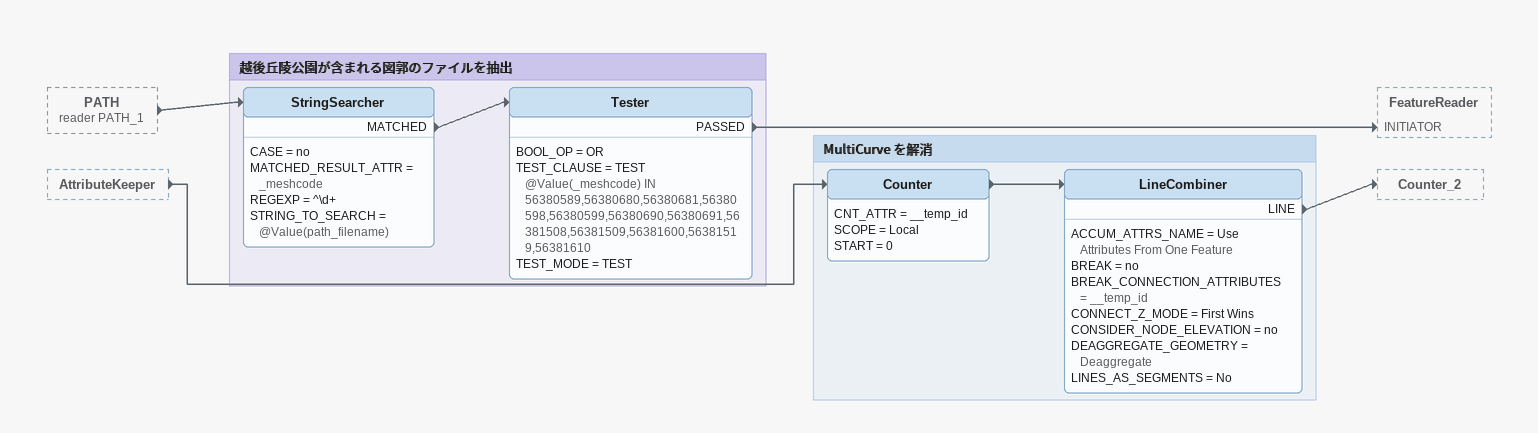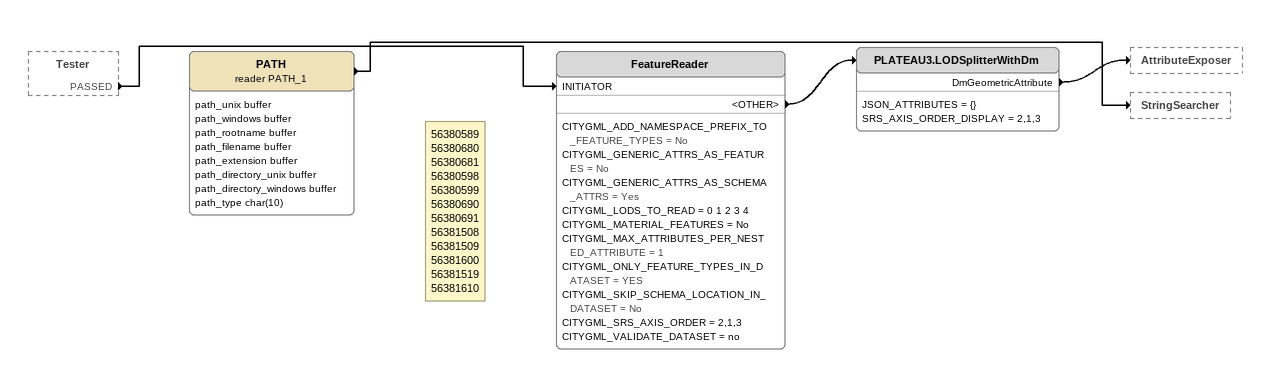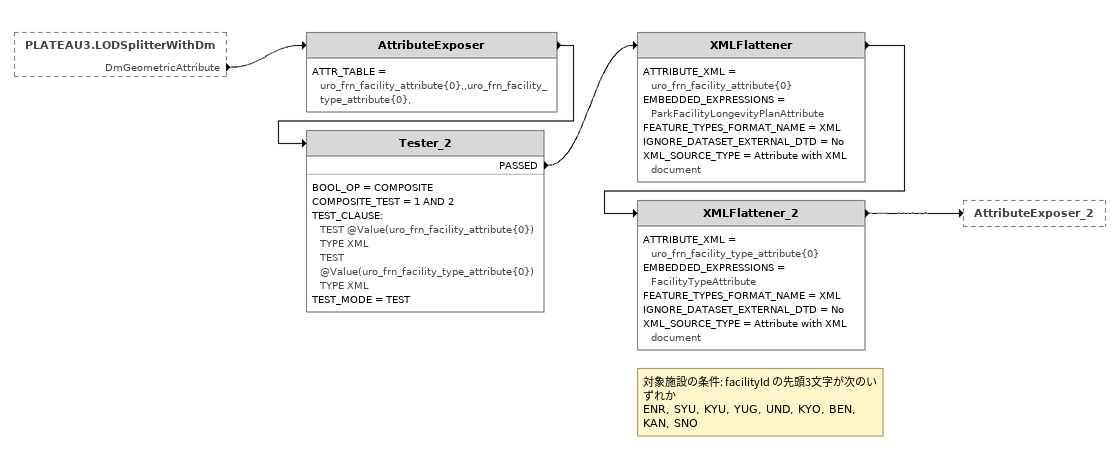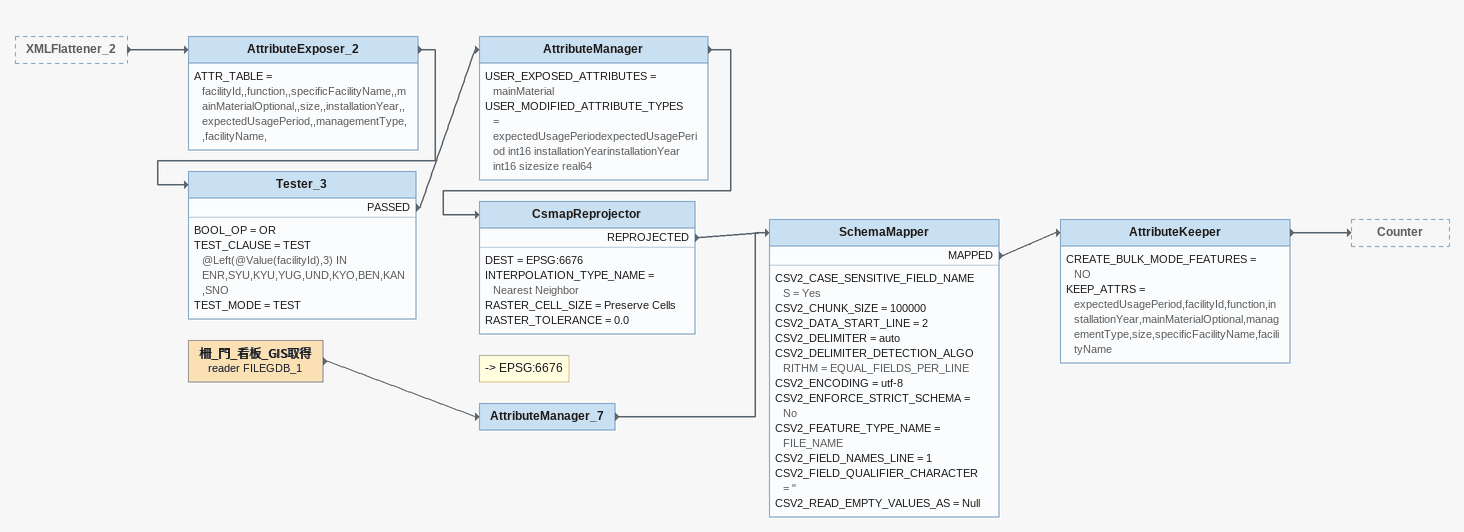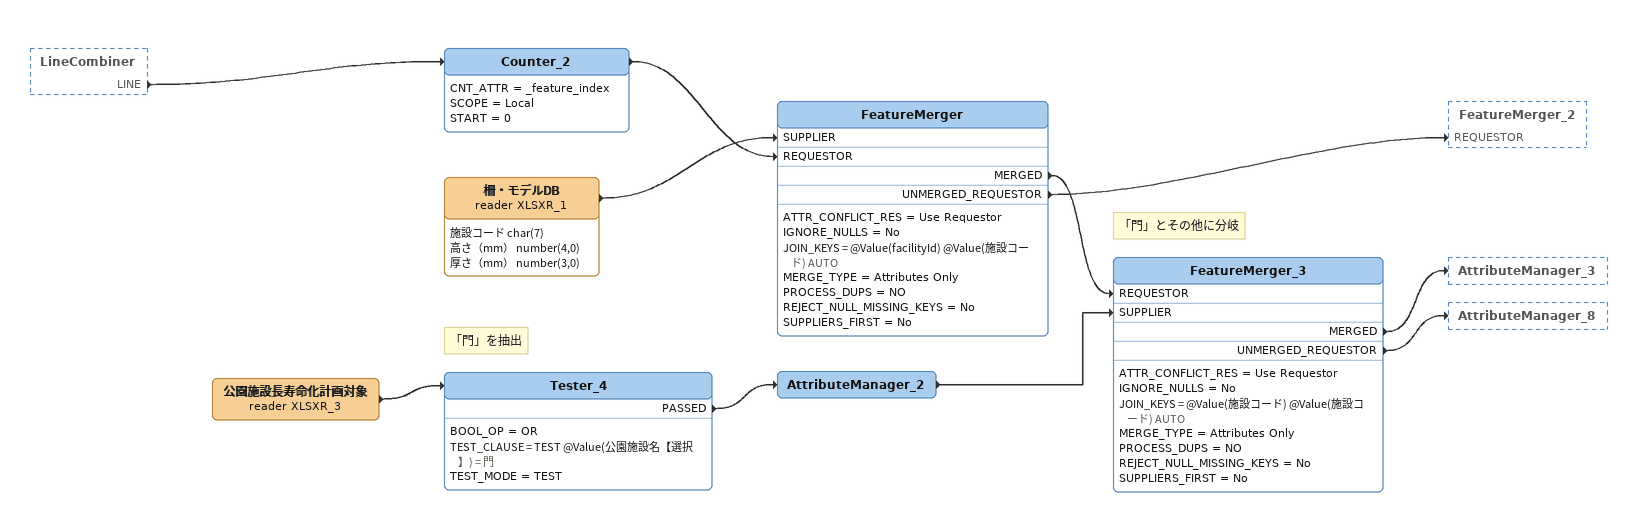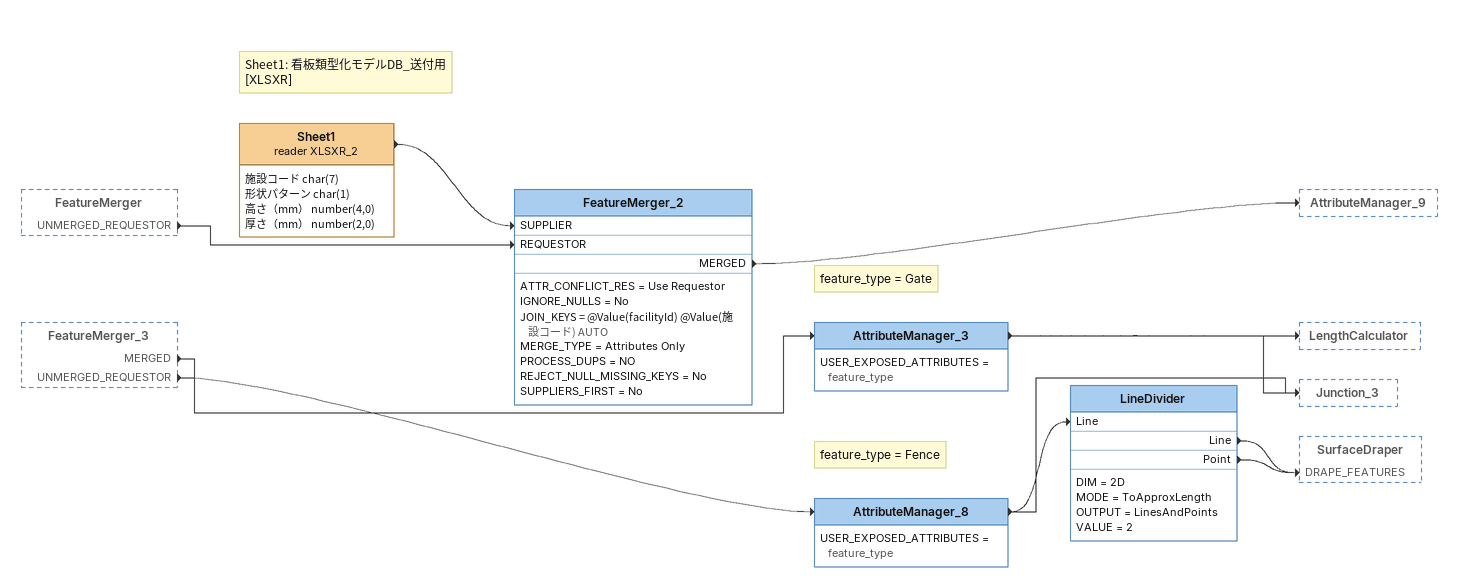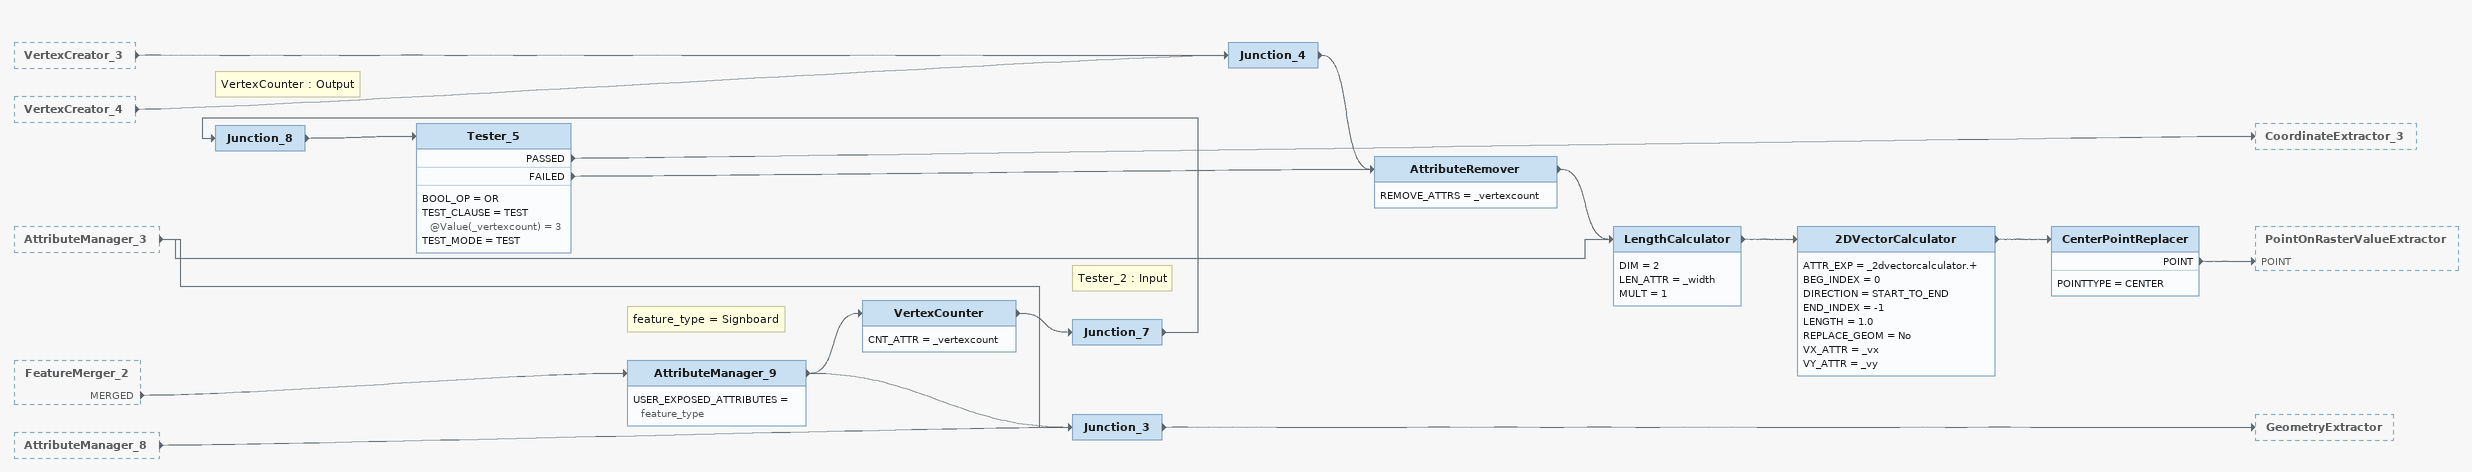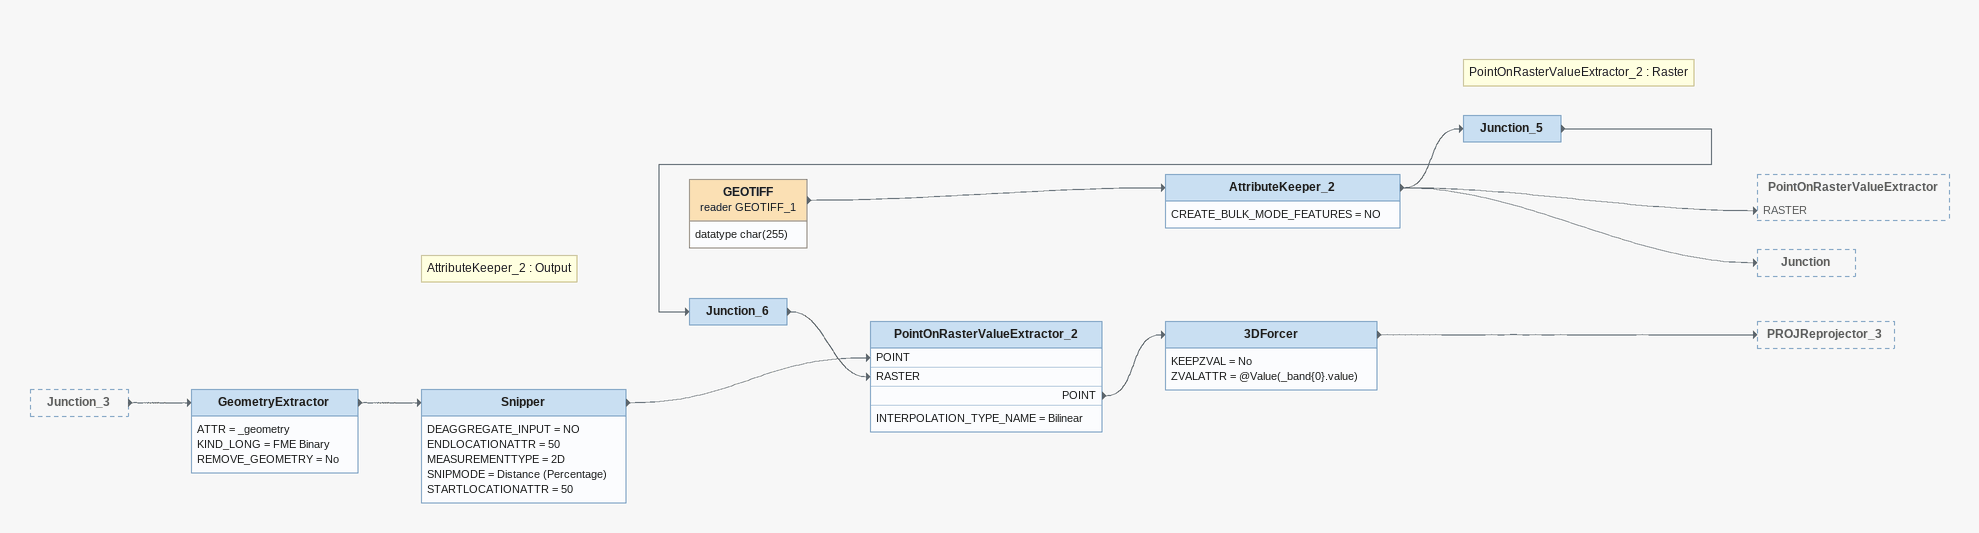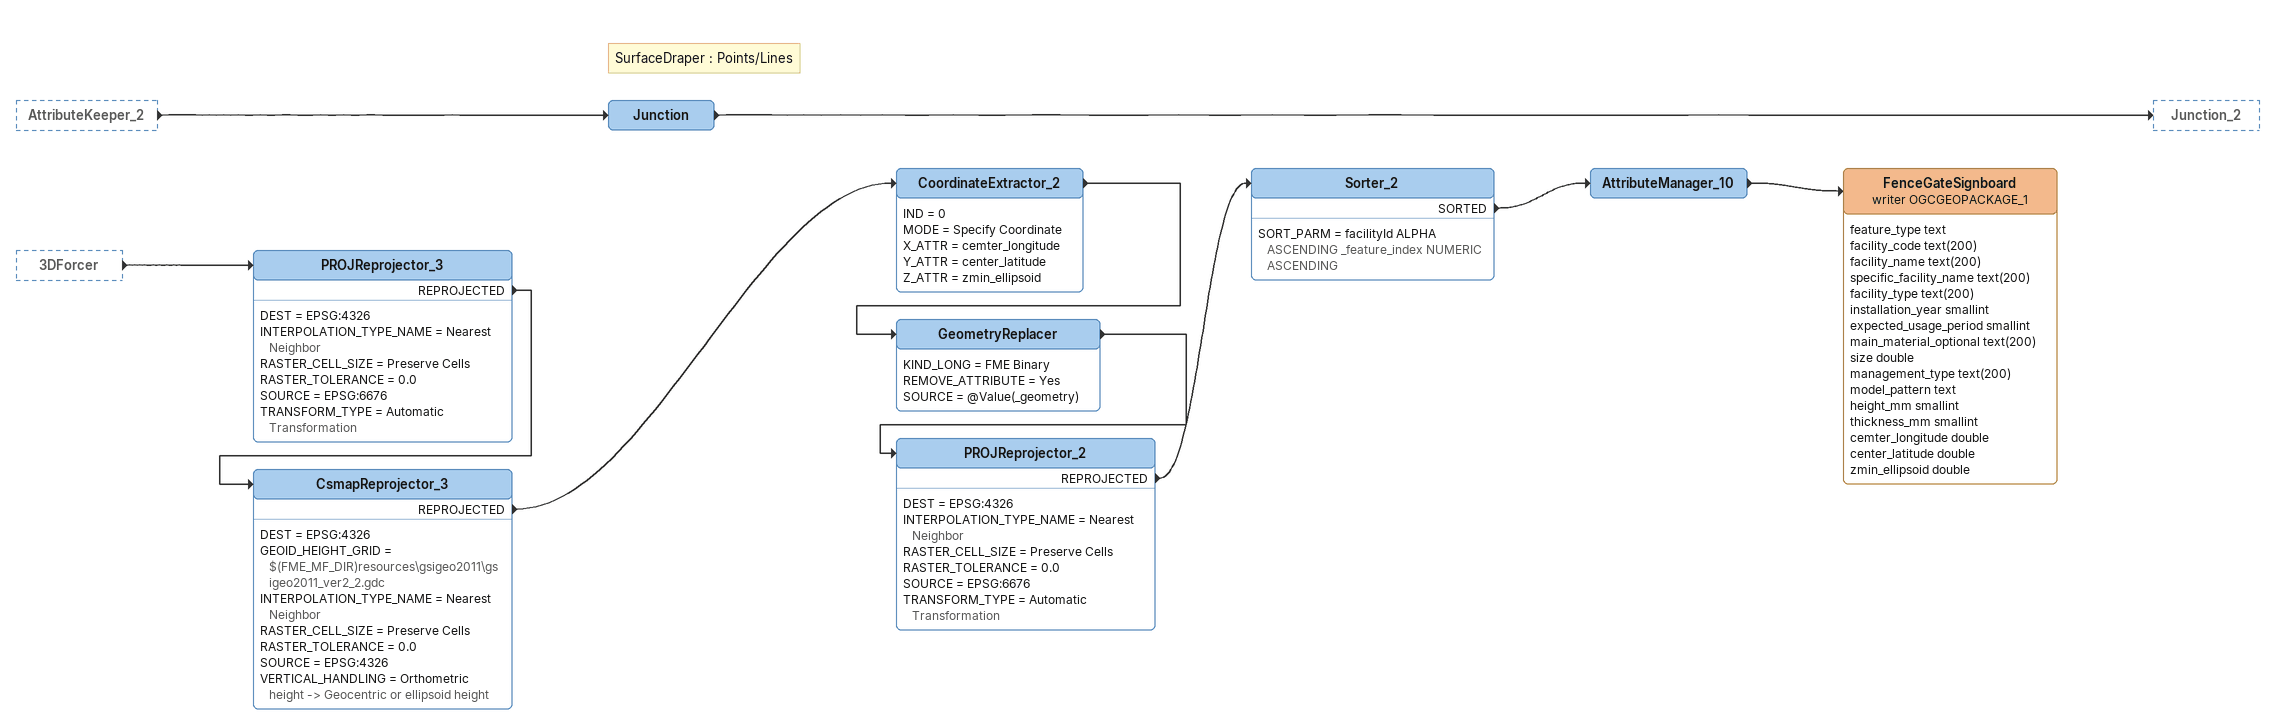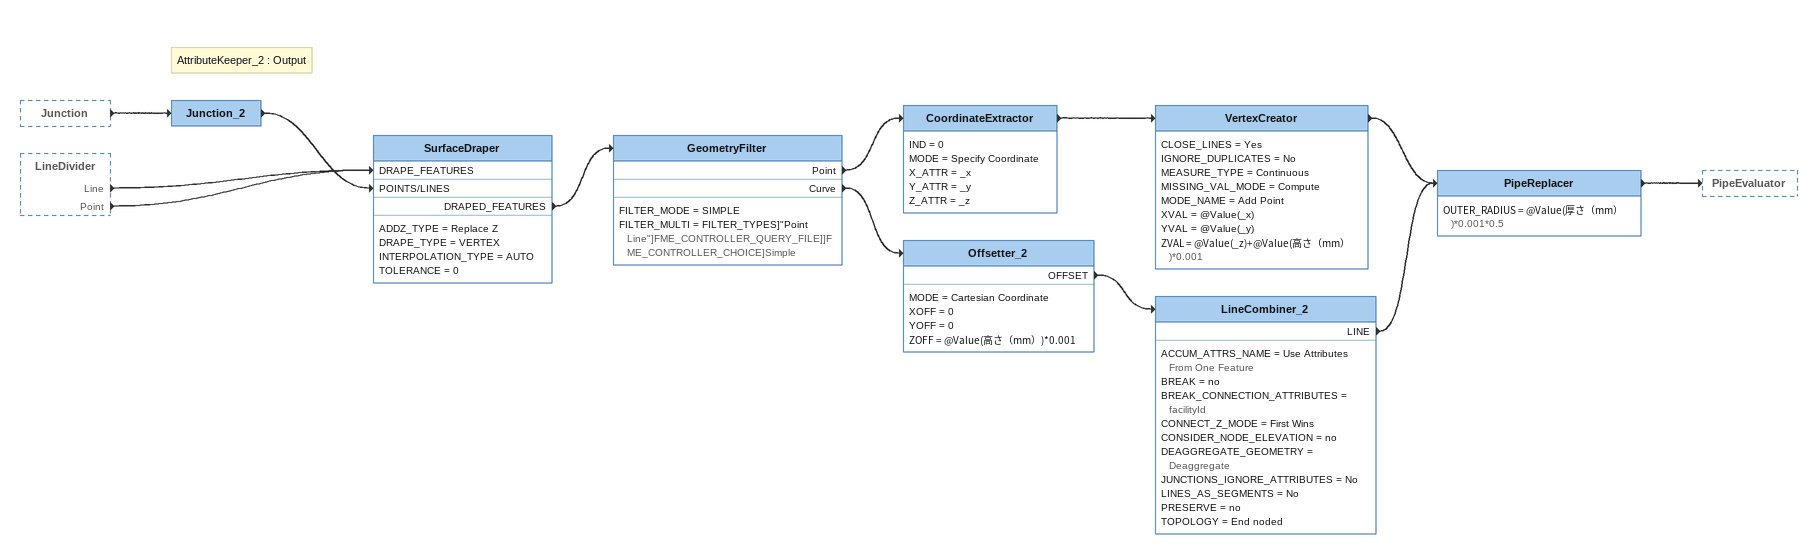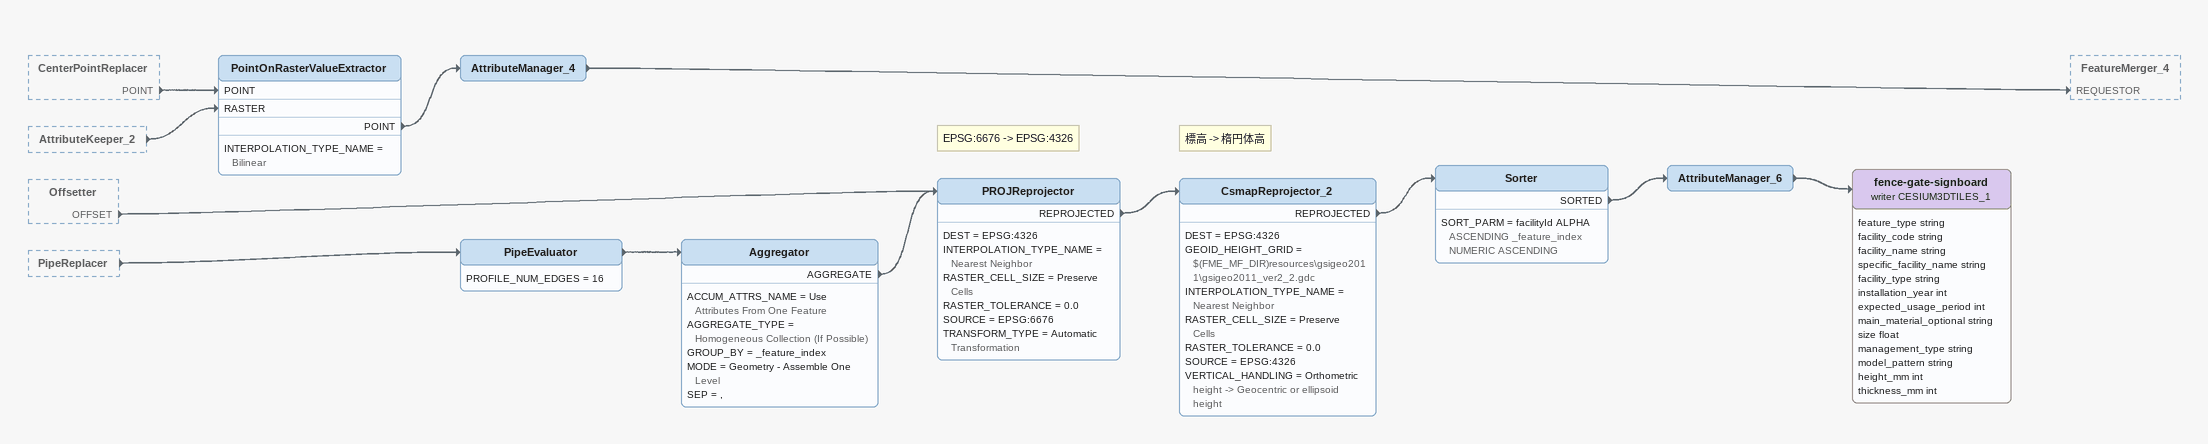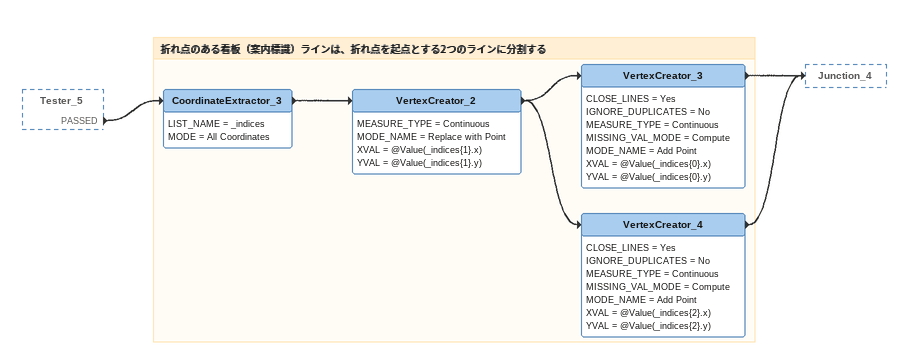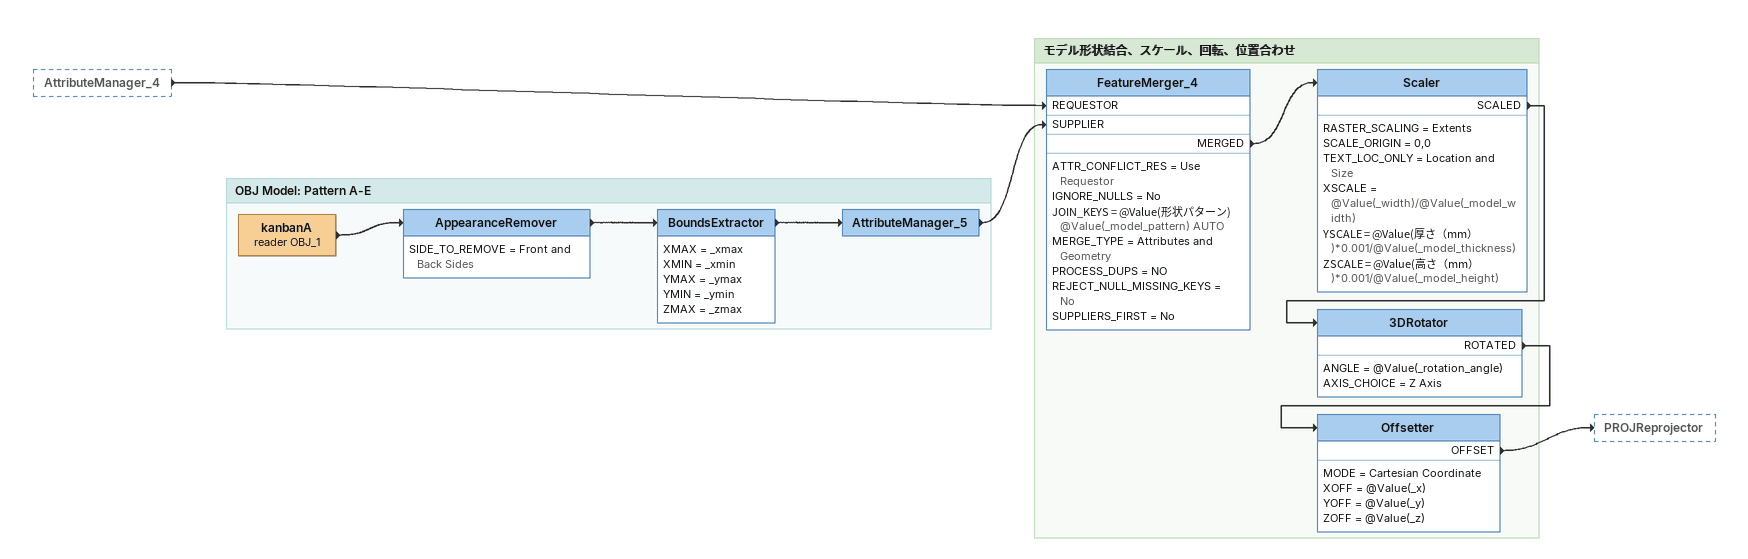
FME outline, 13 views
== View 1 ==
PATH (reader PATH_1) [outside]
    -> StringSearcher
AttributeKeeper [outside]
    -> Counter

Bookmark: 越後丘陵公園が含まれる図郭のファイルを抽出
StringSearcher
    CASE = no
    MATCHED_RESULT_ATTR = _meshcode
    REGEXP = ^\d+
    STRING_TO_SEARCH = @Value(path_filename)
    MATCHED -> Tester
Tester
    BOOL_OP = OR
    TEST_CLAUSE = TEST @Value(_meshcode) IN 56380589,56380680,56380681,56380598,56380599,56380690,56380691,56381508,56381509,56381600,56381519,56381610
    TEST_MODE = TEST
    PASSED -> FeatureReader [INITIATOR]

Bookmark: MultiCurve を解消
Counter
    CNT_ATTR = __temp_id
    SCOPE = Local
    START = 0
    -> LineCombiner
LineCombiner
    ACCUM_ATTRS_NAME = Use Attributes From One Feature
    BREAK = no
    BREAK_CONNECTION_ATTRIBUTES = __temp_id
    CONNECT_Z_MODE = First Wins
    CONSIDER_NODE_ELEVATION = no
    DEAGGREGATE_GEOMETRY = Deaggregate
    LINES_AS_SEGMENTS = No
    LINE -> Counter_2

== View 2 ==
Tester [outside]
    PASSED -> FeatureReader [INITIATOR]
PATH (reader PATH_1)
    attributes: path_unix buffer, path_windows buffer, path_rootname buffer, path_filename buffer, path_extension buffer, path_directory_unix buffer, path_directory_windows buffer, path_type char(10)
    -> StringSearcher
Note: 56380589 / 56380680 / 56380681 / 56380598 / 56380599 / 56380690 / 56380691 / 56381508 / 56381509 / 56381600 / 56381519 / 56381610
FeatureReader
    CITYGML_ADD_NAMESPACE_PREFIX_TO_FEATURE_TYPES = No
    CITYGML_GENERIC_ATTRS_AS_FEATURES = No
    CITYGML_GENERIC_ATTRS_AS_SCHEMA_ATTRS = Yes
    CITYGML_LODS_TO_READ = 0 1 2 3 4
    CITYGML_MATERIAL_FEATURES = No
    CITYGML_MAX_ATTRIBUTES_PER_NESTED_ATTRIBUTE = 1
    CITYGML_ONLY_FEATURE_TYPES_IN_DATASET = YES
    CITYGML_SKIP_SCHEMA_LOCATION_IN_DATASET = No
    CITYGML_SRS_AXIS_ORDER = 2,1,3
    CITYGML_VALIDATE_DATASET = no
    <OTHER> -> PLATEAU3.LODSplitterWithDm
PLATEAU3.LODSplitterWithDm
    JSON_ATTRIBUTES = {}
    SRS_AXIS_ORDER_DISPLAY = 2,1,3
    DmGeometricAttribute -> AttributeExposer

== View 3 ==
PLATEAU3.LODSplitterWithDm [outside]
    DmGeometricAttribute -> AttributeExposer
AttributeExposer
    ATTR_TABLE = uro_frn_facility_attribute{0},,uro_frn_facility_type_attribute{0},
    -> Tester_2
Tester_2
    BOOL_OP = COMPOSITE
    COMPOSITE_TEST = 1 AND 2
    TEST_CLAUSE:
      TEST @Value(uro_frn_facility_attribute{0}) TYPE XML
      TEST @Value(uro_frn_facility_type_attribute{0}) TYPE XML
    TEST_MODE = TEST
    PASSED -> XMLFlattener
XMLFlattener
    ATTRIBUTE_XML = uro_frn_facility_attribute{0}
    EMBEDDED_EXPRESSIONS = ParkFacilityLongevityPlanAttribute
    FEATURE_TYPES_FORMAT_NAME = XML
    IGNORE_DATASET_EXTERNAL_DTD = No
    XML_SOURCE_TYPE = Attribute with XML document
    -> XMLFlattener_2
Note: 対象施設の条件: facilityId の先頭3文字が次のいずれか / ENR, SYU, KYU, YUG, UND, KYO, BEN, KAN, SNO
XMLFlattener_2
    ATTRIBUTE_XML = uro_frn_facility_type_attribute{0}
    EMBEDDED_EXPRESSIONS = FacilityTypeAttribute
    FEATURE_TYPES_FORMAT_NAME = XML
    IGNORE_DATASET_EXTERNAL_DTD = No
    XML_SOURCE_TYPE = Attribute with XML document
    -> AttributeExposer_2

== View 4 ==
XMLFlattener_2 [outside]
    -> AttributeExposer_2
AttributeExposer_2
    ATTR_TABLE = facilityId,,function,,specificFacilityName,,mainMaterialOptional,,size,,installationYear,,expectedUsagePeriod,,managementType,,facilityName,
    -> Tester_3
Tester_3
    BOOL_OP = OR
    TEST_CLAUSE = TEST @Left(@Value(facilityId),3) IN ENR,SYU,KYU,YUG,UND,KYO,BEN,KAN,SNO
    TEST_MODE = TEST
    PASSED -> AttributeManager
AttributeManager
    USER_EXPOSED_ATTRIBUTES = mainMaterial
    USER_MODIFIED_ATTRIBUTE_TYPES = expectedUsagePeriodexpectedUsagePeriod int16 installationYearinstallationYear int16 sizesize real64
    -> CsmapReprojector
Note: -> EPSG:6676
CsmapReprojector
    DEST = EPSG:6676
    INTERPOLATION_TYPE_NAME = Nearest Neighbor
    RASTER_CELL_SIZE = Preserve Cells
    RASTER_TOLERANCE = 0.0
    REPROJECTED -> SchemaMapper
柵_門_看板_GIS取得 (reader FILEGDB_1)
    -> AttributeManager_7
AttributeManager_7
    -> SchemaMapper
SchemaMapper
    CSV2_CASE_SENSITIVE_FIELD_NAMES = Yes
    CSV2_CHUNK_SIZE = 100000
    CSV2_DATA_START_LINE = 2
    CSV2_DELIMITER = auto
    CSV2_DELIMITER_DETECTION_ALGORITHM = EQUAL_FIELDS_PER_LINE
    CSV2_ENCODING = utf-8
    CSV2_ENFORCE_STRICT_SCHEMA = No
    CSV2_FEATURE_TYPE_NAME = FILE_NAME
    CSV2_FIELD_NAMES_LINE = 1
    CSV2_FIELD_QUALIFIER_CHARACTER = "
    CSV2_READ_EMPTY_VALUES_AS = Null
    MAPPED -> AttributeKeeper
AttributeKeeper
    CREATE_BULK_MODE_FEATURES = NO
    KEEP_ATTRS = expectedUsagePeriod,facilityId,function,installationYear,mainMaterialOptional,managementType,size,specificFacilityName,facilityName
    -> Counter

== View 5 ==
LineCombiner [outside]
    LINE -> Counter_2
Counter_2
    CNT_ATTR = _feature_index
    SCOPE = Local
    START = 0
    -> FeatureMerger [REQUESTOR]
公園施設長寿命化計画対象 (reader XLSXR_3)
    -> Tester_4
Note: 「門」を抽出
Tester_4
    BOOL_OP = OR
    TEST_CLAUSE = TEST @Value(公園施設名【選択】) = 門
    TEST_MODE = TEST
    PASSED -> AttributeManager_2
AttributeManager_2
    -> FeatureMerger_3 [SUPPLIER]
柵・モデルDB (reader XLSXR_1)
    attributes: 施設コード char(7), 高さ（mm） number(4,0), 厚さ（mm） number(3,0)
    -> FeatureMerger [SUPPLIER]
FeatureMerger
    ATTR_CONFLICT_RES = Use Requestor
    IGNORE_NULLS = No
    JOIN_KEYS = @Value(facilityId) @Value(施設コード) AUTO
    MERGE_TYPE = Attributes Only
    PROCESS_DUPS = NO
    REJECT_NULL_MISSING_KEYS = No
    SUPPLIERS_FIRST = No
    MERGED -> FeatureMerger_3 [REQUESTOR]
    UNMERGED_REQUESTOR -> FeatureMerger_2 [REQUESTOR]
Note: 「門」とその他に分岐
FeatureMerger_3
    ATTR_CONFLICT_RES = Use Requestor
    IGNORE_NULLS = No
    JOIN_KEYS = @Value(施設コード) @Value(施設コード) AUTO
    MERGE_TYPE = Attributes Only
    PROCESS_DUPS = NO
    REJECT_NULL_MISSING_KEYS = No
    SUPPLIERS_FIRST = No
    MERGED -> AttributeManager_3
    UNMERGED_REQUESTOR -> AttributeManager_8

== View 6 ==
FeatureMerger [outside]
    UNMERGED_REQUESTOR -> FeatureMerger_2 [REQUESTOR]
FeatureMerger_3 [outside]
    MERGED -> AttributeManager_3
    UNMERGED_REQUESTOR -> AttributeManager_8
Note: feature_type = Gate
AttributeManager_3
    USER_EXPOSED_ATTRIBUTES = feature_type
    -> LengthCalculator
    -> Junction_3
Note: feature_type = Fence
AttributeManager_8
    USER_EXPOSED_ATTRIBUTES = feature_type
    -> LineDivider [Line]
    -> Junction_3
LineDivider
    DIM = 2D
    MODE = ToApproxLength
    OUTPUT = LinesAndPoints
    VALUE = 2
    Line -> SurfaceDraper [DRAPE_FEATURES]
    Point -> SurfaceDraper [DRAPE_FEATURES]
Note: Sheet1: 看板類型化モデルDB_送付用 / [XLSXR]
Sheet1 (reader XLSXR_2)
    attributes: 施設コード char(7), 形状パターン char(1), 高さ（mm） number(4,0), 厚さ（mm） number(2,0)
    -> FeatureMerger_2 [SUPPLIER]
FeatureMerger_2
    ATTR_CONFLICT_RES = Use Requestor
    IGNORE_NULLS = No
    JOIN_KEYS = @Value(facilityId) @Value(施設コード) AUTO
    MERGE_TYPE = Attributes Only
    PROCESS_DUPS = NO
    REJECT_NULL_MISSING_KEYS = No
    SUPPLIERS_FIRST = No
    MERGED -> AttributeManager_9

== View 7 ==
VertexCreator_3 [outside]
    -> Junction_4
VertexCreator_4 [outside]
    -> Junction_4
AttributeManager_3 [outside]
    -> LengthCalculator
    -> Junction_3
FeatureMerger_2 [outside]
    MERGED -> AttributeManager_9
AttributeManager_8 [outside]
    -> Junction_3
Note: feature_type = Signboard
AttributeManager_9
    USER_EXPOSED_ATTRIBUTES = feature_type
    -> Junction_3
    -> VertexCounter
VertexCounter
    CNT_ATTR = _vertexcount
    -> Junction_7
Note: Tester_2 : Input
Junction_7
    -> Junction_8
Note: VertexCounter : Output
Junction_8
    -> Tester_5
Tester_5
    BOOL_OP = OR
    TEST_CLAUSE = TEST @Value(_vertexcount) = 3
    TEST_MODE = TEST
    PASSED -> CoordinateExtractor_3
    FAILED -> AttributeRemover
Junction_4
    -> AttributeRemover
AttributeRemover
    REMOVE_ATTRS = _vertexcount
    -> LengthCalculator
LengthCalculator
    DIM = 2
    LEN_ATTR = _width
    MULT = 1
    -> 2DVectorCalculator
2DVectorCalculator
    ATTR_EXP = _2dvectorcalculator.+
    BEG_INDEX = 0
    DIRECTION = START_TO_END
    END_INDEX = -1
    LENGTH = 1.0
    REPLACE_GEOM = No
    VX_ATTR = _vx
    VY_ATTR = _vy
    -> CenterPointReplacer
CenterPointReplacer
    POINTTYPE = CENTER
    POINT -> PointOnRasterValueExtractor [POINT]
Junction_3
    -> GeometryExtractor

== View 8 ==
Junction_3 [outside]
    -> GeometryExtractor
GeometryExtractor
    ATTR = _geometry
    KIND_LONG = FME Binary
    REMOVE_GEOMETRY = No
    -> Snipper
Snipper
    DEAGGREGATE_INPUT = NO
    ENDLOCATIONATTR = 50
    MEASUREMENTTYPE = 2D
    SNIPMODE = Distance (Percentage)
    STARTLOCATIONATTR = 50
    -> PointOnRasterValueExtractor_2 [POINT]
GEOTIFF (reader GEOTIFF_1)
    attributes: datatype char(255)
    -> AttributeKeeper_2
AttributeKeeper_2
    CREATE_BULK_MODE_FEATURES = NO
    -> PointOnRasterValueExtractor [RASTER]
    -> Junction
    -> Junction_5
Note: PointOnRasterValueExtractor_2 : Raster
Junction_5
    -> Junction_6
Note: AttributeKeeper_2 : Output
Junction_6
    -> PointOnRasterValueExtractor_2 [RASTER]
PointOnRasterValueExtractor_2
    INTERPOLATION_TYPE_NAME = Bilinear
    POINT -> 3DForcer
3DForcer
    KEEPZVAL = No
    ZVALATTR = @Value(_band{0}.value)
    -> PROJReprojector_3

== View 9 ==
AttributeKeeper_2 [outside]
    -> Junction
3DForcer [outside]
    -> PROJReprojector_3
PROJReprojector_3
    DEST = EPSG:4326
    INTERPOLATION_TYPE_NAME = Nearest Neighbor
    RASTER_CELL_SIZE = Preserve Cells
    RASTER_TOLERANCE = 0.0
    SOURCE = EPSG:6676
    TRANSFORM_TYPE = Automatic Transformation
    REPROJECTED -> CsmapReprojector_3
CsmapReprojector_3
    DEST = EPSG:4326
    GEOID_HEIGHT_GRID = $(FME_MF_DIR)resources\gsigeo2011\gsigeo2011_ver2_2.gdc
    INTERPOLATION_TYPE_NAME = Nearest Neighbor
    RASTER_CELL_SIZE = Preserve Cells
    RASTER_TOLERANCE = 0.0
    SOURCE = EPSG:4326
    VERTICAL_HANDLING = Orthometric height -> Geocentric or ellipsoid height
    REPROJECTED -> CoordinateExtractor_2
CoordinateExtractor_2
    IND = 0
    MODE = Specify Coordinate
    X_ATTR = cemter_longitude
    Y_ATTR = center_latitude
    Z_ATTR = zmin_ellipsoid
    -> GeometryReplacer
GeometryReplacer
    KIND_LONG = FME Binary
    REMOVE_ATTRIBUTE = Yes
    SOURCE = @Value(_geometry)
    -> PROJReprojector_2
PROJReprojector_2
    DEST = EPSG:4326
    INTERPOLATION_TYPE_NAME = Nearest Neighbor
    RASTER_CELL_SIZE = Preserve Cells
    RASTER_TOLERANCE = 0.0
    SOURCE = EPSG:6676
    TRANSFORM_TYPE = Automatic Transformation
    REPROJECTED -> Sorter_2
Sorter_2
    SORT_PARM = facilityId ALPHA ASCENDING _feature_index NUMERIC ASCENDING
    SORTED -> AttributeManager_10
AttributeManager_10
    -> FenceGateSignboard (writer OGCGEOPACKAGE_1)
FenceGateSignboard (writer OGCGEOPACKAGE_1)
    attributes: feature_type text, facility_code text(200), facility_name text(200), specific_facility_name text(200), facility_type text(200), installation_year smallint, expected_usage_period smallint, main_material_optional text(200), size double, management_type text(200), model_pattern text, height_mm smallint, thickness_mm smallint, cemter_longitude double, center_latitude double, zmin_ellipsoid double
Note: SurfaceDraper : Points/Lines
Junction
    -> Junction_2

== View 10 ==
Junction [outside]
    -> Junction_2
LineDivider [outside]
    Line -> SurfaceDraper [DRAPE_FEATURES]
    Point -> SurfaceDraper [DRAPE_FEATURES]
Note: AttributeKeeper_2 : Output
Junction_2
    -> SurfaceDraper [POINTS/LINES]
SurfaceDraper
    ADDZ_TYPE = Replace Z
    DRAPE_TYPE = VERTEX
    INTERPOLATION_TYPE = AUTO
    TOLERANCE = 0
    DRAPED_FEATURES -> GeometryFilter
GeometryFilter
    FILTER_MODE = SIMPLE
    FILTER_MULTI = FILTER_TYPES]"Point Line"]FME_CONTROLLER_QUERY_FILE]]FME_CONTROLLER_CHOICE]Simple
    Point -> CoordinateExtractor
    Curve -> Offsetter_2
CoordinateExtractor
    IND = 0
    MODE = Specify Coordinate
    X_ATTR = _x
    Y_ATTR = _y
    Z_ATTR = _z
    -> VertexCreator
VertexCreator
    CLOSE_LINES = Yes
    IGNORE_DUPLICATES = No
    MEASURE_TYPE = Continuous
    MISSING_VAL_MODE = Compute
    MODE_NAME = Add Point
    XVAL = @Value(_x)
    YVAL = @Value(_y)
    ZVAL = @Value(_z)+@Value(高さ（mm）)*0.001
    -> PipeReplacer
Offsetter_2
    MODE = Cartesian Coordinate
    XOFF = 0
    YOFF = 0
    ZOFF = @Value(高さ（mm）)*0.001
    OFFSET -> LineCombiner_2
LineCombiner_2
    ACCUM_ATTRS_NAME = Use Attributes From One Feature
    BREAK = no
    BREAK_CONNECTION_ATTRIBUTES = facilityId
    CONNECT_Z_MODE = First Wins
    CONSIDER_NODE_ELEVATION = no
    DEAGGREGATE_GEOMETRY = Deaggregate
    JUNCTIONS_IGNORE_ATTRIBUTES = No
    LINES_AS_SEGMENTS = No
    PRESERVE = no
    TOPOLOGY = End noded
    LINE -> PipeReplacer
PipeReplacer
    OUTER_RADIUS = @Value(厚さ（mm）)*0.001*0.5
    -> PipeEvaluator

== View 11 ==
CenterPointReplacer [outside]
    POINT -> PointOnRasterValueExtractor [POINT]
AttributeKeeper_2 [outside]
    -> PointOnRasterValueExtractor [RASTER]
Offsetter [outside]
    OFFSET -> PROJReprojector
PipeReplacer [outside]
    -> PipeEvaluator
PipeEvaluator
    PROFILE_NUM_EDGES = 16
    -> Aggregator
Aggregator
    ACCUM_ATTRS_NAME = Use Attributes From One Feature
    AGGREGATE_TYPE = Homogeneous Collection (If Possible)
    GROUP_BY = _feature_index
    MODE = Geometry - Assemble One Level
    SEP = ,
    AGGREGATE -> PROJReprojector
PointOnRasterValueExtractor
    INTERPOLATION_TYPE_NAME = Bilinear
    POINT -> AttributeManager_4
AttributeManager_4
    -> FeatureMerger_4 [REQUESTOR]
Note: EPSG:6676 -> EPSG:4326
PROJReprojector
    DEST = EPSG:4326
    INTERPOLATION_TYPE_NAME = Nearest Neighbor
    RASTER_CELL_SIZE = Preserve Cells
    RASTER_TOLERANCE = 0.0
    SOURCE = EPSG:6676
    TRANSFORM_TYPE = Automatic Transformation
    REPROJECTED -> CsmapReprojector_2
Note: 標高 -> 楕円体高
CsmapReprojector_2
    DEST = EPSG:4326
    GEOID_HEIGHT_GRID = $(FME_MF_DIR)resources\gsigeo2011\gsigeo2011_ver2_2.gdc
    INTERPOLATION_TYPE_NAME = Nearest Neighbor
    RASTER_CELL_SIZE = Preserve Cells
    RASTER_TOLERANCE = 0.0
    SOURCE = EPSG:4326
    VERTICAL_HANDLING = Orthometric height -> Geocentric or ellipsoid height
    REPROJECTED -> Sorter
Sorter
    SORT_PARM = facilityId ALPHA ASCENDING _feature_index NUMERIC ASCENDING
    SORTED -> AttributeManager_6
AttributeManager_6
    -> fence-gate-signboard (writer CESIUM3DTILES_1)
fence-gate-signboard (writer CESIUM3DTILES_1)
    attributes: feature_type string, facility_code string, facility_name string, specific_facility_name string, facility_type string, installation_year int, expected_usage_period int, main_material_optional string, size float, management_type string, model_pattern string, height_mm int, thickness_mm int

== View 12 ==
Tester_5 [outside]
    PASSED -> CoordinateExtractor_3

Bookmark: 折れ点のある看板（案内標識）ラインは、折れ点を起点とする2つのラインに分割する
CoordinateExtractor_3
    LIST_NAME = _indices
    MODE = All Coordinates
    -> VertexCreator_2
VertexCreator_2
    MEASURE_TYPE = Continuous
    MODE_NAME = Replace with Point
    XVAL = @Value(_indices{1}.x)
    YVAL = @Value(_indices{1}.y)
    -> VertexCreator_3
    -> VertexCreator_4
VertexCreator_3
    CLOSE_LINES = Yes
    IGNORE_DUPLICATES = No
    MEASURE_TYPE = Continuous
    MISSING_VAL_MODE = Compute
    MODE_NAME = Add Point
    XVAL = @Value(_indices{0}.x)
    YVAL = @Value(_indices{0}.y)
    -> Junction_4
VertexCreator_4
    CLOSE_LINES = Yes
    IGNORE_DUPLICATES = No
    MEASURE_TYPE = Continuous
    MISSING_VAL_MODE = Compute
    MODE_NAME = Add Point
    XVAL = @Value(_indices{2}.x)
    YVAL = @Value(_indices{2}.y)
    -> Junction_4

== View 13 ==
AttributeManager_4 [outside]
    -> FeatureMerger_4 [REQUESTOR]

Bookmark: OBJ Model: Pattern A-E
kanbanA (reader OBJ_1)
    -> AppearanceRemover
AppearanceRemover
    SIDE_TO_REMOVE = Front and Back Sides
    -> BoundsExtractor
BoundsExtractor
    XMAX = _xmax
    XMIN = _xmin
    YMAX = _ymax
    YMIN = _ymin
    ZMAX = _zmax
    -> AttributeManager_5
AttributeManager_5
    -> FeatureMerger_4 [SUPPLIER]

Bookmark: モデル形状結合、スケール、回転、位置合わせ
FeatureMerger_4
    ATTR_CONFLICT_RES = Use Requestor
    IGNORE_NULLS = No
    JOIN_KEYS = @Value(形状パターン) @Value(_model_pattern) AUTO
    MERGE_TYPE = Attributes and Geometry
    PROCESS_DUPS = NO
    REJECT_NULL_MISSING_KEYS = No
    SUPPLIERS_FIRST = No
    MERGED -> Scaler
Scaler
    RASTER_SCALING = Extents
    SCALE_ORIGIN = 0,0
    TEXT_LOC_ONLY = Location and Size
    XSCALE = @Value(_width)/@Value(_model_width)
    YSCALE = @Value(厚さ（mm）)*0.001/@Value(_model_thickness)
    ZSCALE = @Value(高さ（mm）)*0.001/@Value(_model_height)
    SCALED -> 3DRotator
3DRotator
    ANGLE = @Value(_rotation_angle)
    AXIS_CHOICE = Z Axis
    ROTATED -> Offsetter
Offsetter
    MODE = Cartesian Coordinate
    XOFF = @Value(_x)
    YOFF = @Value(_y)
    ZOFF = @Value(_z)
    OFFSET -> PROJReprojector
